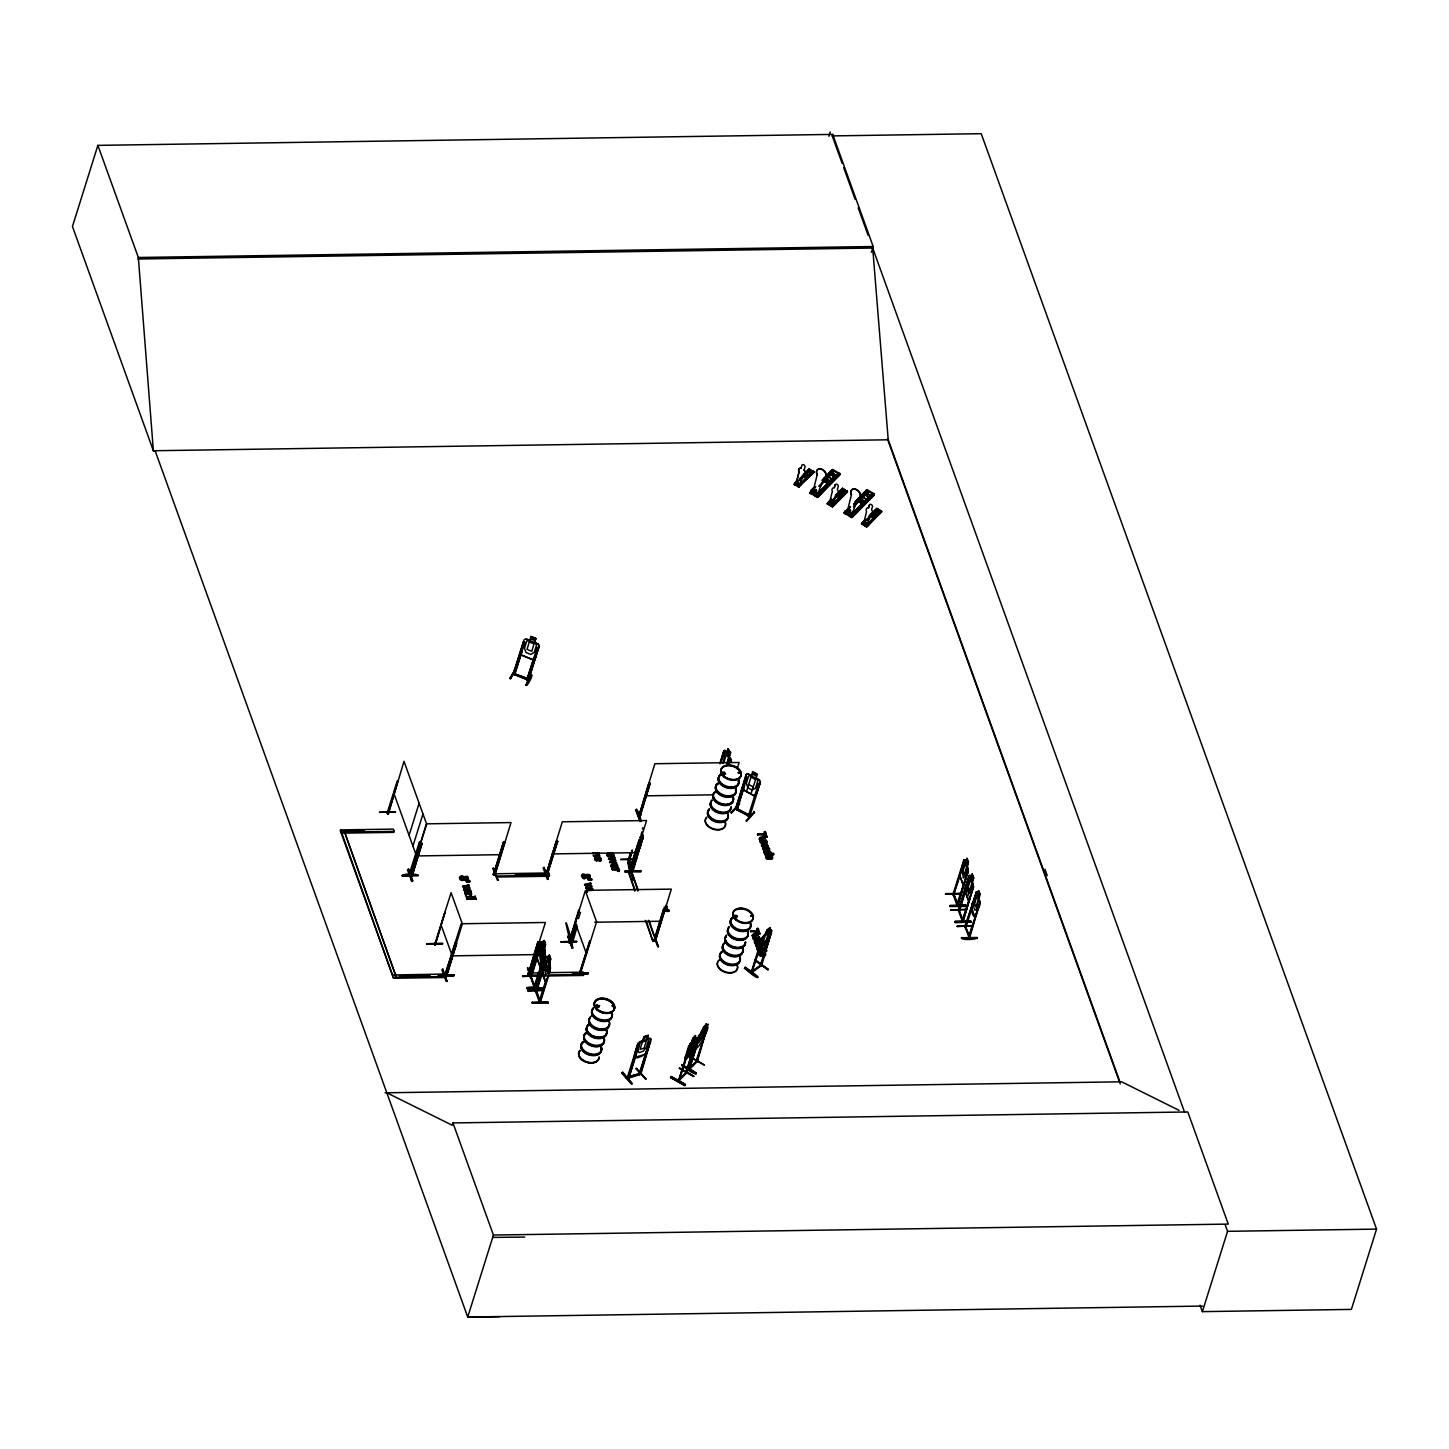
<?xml version="1.0" encoding="UTF-8"?>
<svg xmlns="http://www.w3.org/2000/svg" width="1449" height="1449" viewBox="0 0 1449 1449"><rect width="100%" height="100%" fill="white"/><g stroke="black" fill="none" stroke-linecap="round" stroke-linejoin="round"><path stroke-width="1.5" d="M636.962 847.737L637.488 848.48M798.508 482.698L797.457 483.712M815.389 489.816L816.294 490.505L814.356 491.591L816.584 490.45L815.66 489.653L814.284 491.936M831.563 501.698L830.512 503.201M849.386 511.334L850.382 509.74M768.622 941.289L766.376 945.962L758.696 951.576L758.769 948.262M758.696 951.576L762.21 937.829M679.255 1068.474L693.455 1076.462M690.104 1056.828L704.286 1064.834M544.534 966.066L545.567 974.724L547.269 973.474L549.588 966.103L550.529 958.912L549.37 955.072L550.783 958.912L549.37 962.861L550.529 968.077L539.698 1002.617L540.386 1000.371M539.354 951.558L540.332 960.198L542.017 958.948L544.335 951.576L545.295 944.404M962.263 869.328L963.241 877.985L964.925 876.736L968.457 862.173L967.044 866.122M685.83 1073.618L695.973 1040.509L686.5 1072.821M696.226 1045.454C688.764 1044.294 717.581 1013.557 705.174 1028.12L706.388 1023.845L700.791 1033.318L689.307 1069.67L689.67 1067.352M697.386 1061.248L695.882 1061.737L706.822 1028.862L697.313 1061.447L689.47 1069.507M685.323 1056.882C681.139 1070.394 708.181 1028.482 685.015 1059.78L685.468 1056.973M696.154 1045.254C693.98 1057.172 710.372 1027.685 707.529 1026.526L696.534 1062.135L697.748 1060.07L696.299 1060.668M628.902 1076.806C659.512 1068.076 612.637 1080.719 629.192 1076.897M638.991 1074.27L640.838 1072.622L639.643 1074.615M639.353 1073.093L641.019 1073.093M402.405 876.138C401.047 873.149 418.978 873.566 418.181 875.812L402.424 876.065M402.242 875.576L418.018 875.105L402.17 875.486M527.128 988.87L542.886 988.435C529.465 984.487 514.16 990.228 542.886 988.544L542.886 988.49M532.181 1002.835L548.12 1003.016M532.308 1002.237L548.084 1001.857L548.102 1003.106M532.344 1003.378L532.326 1002.183M547.939 1002.364L532.091 1002.762M955.253 922.452L955.217 921.166L970.993 920.948L971.011 922.18L955.253 922.488L971.029 922.089M625.026 870.976L640.802 870.686L624.881 871.646L640.802 870.686L640.838 871.954L624.881 871.483M814.447 491.772C816.475 489.653 814.121 491.374 816.131 490.74M815.026 490.939L814.465 490.776M815.316 491.265L816.059 489.726L814.954 490.468M816.312 489.871L815.316 490.106M949.729 905.987L965.74 905.1L965.759 906.368L949.801 905.897M949.964 906.549L965.759 906.313M949.946 905.39L965.74 905.1M961.593 937.72L977.387 937.485C978.365 939.586 960.379 940.709 961.575 937.575M977.242 938.101L961.357 938.246M769.799 853.461C767.463 848.389 760.725 855.87 769.727 853.986L768.948 851.36L764.311 851.414A2.137 1.413 17.4 0 0 763.84 852.302C764.891 855.471 765.434 852.012 764.873 854.838L773.585 854.711L773.512 853.262L770.814 853.298L773.585 854.711M797.638 483.35L797.638 483.676M798.2 482.1L797.674 483.024L797.928 482.119M830.331 503.057L831.4 501.789M848.625 511.062L849.368 511.569M864.437 522.872L866.049 522.201L864.926 522.419M864.999 523.143L865.995 522.383M965.179 891.244L968.475 900.282L964.998 891.244L965.704 886.172M965.885 886.172L964.925 891.28M547.197 978.691L545.186 981.335L541.944 972.333L546.11 956.612L547.161 956.412L548.139 959.039L549.207 955.09L543.755 968.548M540.06 966.791L541.89 964.038L540.006 966.791L536.764 957.807L540.93 942.104L541.998 941.904L542.759 944.513M540.242 966.574L537.054 957.771L537.796 952.681M542.161 972.315L549.533 963.458L550.276 968.095M541.998 972.333L542.125 971.228M964.835 881.952L962.969 884.578L959.799 875.54L964.038 860.054M434.736 943.154L435.479 943.679M434.356 944.331L435.171 944.784L444.97 912.2L435.207 944.893L434.591 943.208M569.855 941.669L569.185 941.741M579.582 972.985L589.707 940.799M580.795 972.261L580.234 972.333M438.214 975.068L453.99 974.76L438.214 974.978M453.845 975.376L444.825 975.412L461.18 923.756L545.422 922.488L529.048 974.072C531.928 974.815 525.552 972.188 529.773 972.949M572.446 973.076L588.24 972.75L572.446 972.967M583.639 973.782L588.149 973.674L588.24 972.696M596.807 1005.171L595.937 1006.113L598.292 1005.95M596.1 1005.515L597.405 1005.769M597.169 1006.964L597.26 1005.425M613.126 1005.751L612.728 1006.657M722.562 772.987L724.337 772.335M723.286 773.712L724.5 772.552M738.247 772.915L739.262 772.154L739.28 773.132M739.153 773.349L738.773 772.299L739.425 773.168M738.736 773.005L740.004 773.06M735.694 916.529L736.545 915.659M737.088 916.8L736.382 915.496M750.926 916.239L751.288 915.279M750.727 916.022L751.995 916.022M840.112 495.848L839.152 496.735M871.972 515.337L873.131 516.605M798.979 472.012L796.389 482.716L799.087 471.903A3.731 2.663 44.7 0 1 801.062 468.063L800.953 468.19A3.731 2.663 44.7 0 0 798.979 472.012L799.087 471.903M817.236 474.566L813.179 490.776L817.888 493.493L823.883 478.387A5.597 3.985 44.7 0 0 825.658 472.718A5.597 3.985 44.7 0 0 819.011 468.878A5.597 3.985 44.7 0 0 817.236 474.566L817.055 474.729A5.597 3.985 44.7 0 1 818.848 469.059A5.597 3.985 44.7 0 1 825.477 472.899A5.597 3.985 44.7 0 1 823.702 478.568M833.827 504.85C834.968 501.988 832.179 507.422 829.589 502.06L832.342 491.465A3.731 2.663 44.7 0 1 834.207 487.733L835.222 484.727A1.866 1.322 44.7 0 1 837.087 484.419A1.866 1.322 44.7 0 1 838.247 486.665L837.341 489.545A3.731 2.663 44.7 0 1 836.671 494.127L832.777 504.089M847.411 510.899L851.451 494.689A5.597 3.985 44.7 0 1 853.244 489.001A5.597 3.985 44.7 0 1 859.873 492.841A5.597 3.985 44.7 0 1 858.098 498.528L852.103 513.616L847.574 510.718M863.876 522.401L866.574 511.588A3.731 2.663 44.7 0 1 868.549 507.748L869.454 504.85A1.866 1.322 44.7 0 1 871.32 504.542A1.866 1.322 44.7 0 1 872.461 506.788L871.555 509.668A3.731 2.663 44.7 0 1 870.994 514.141L867.009 524.212M463.807 877.931L461.851 878.982L460.728 877.08L463.897 877.406L461.905 879.778L459.587 877.496M459.369 877.768L466.904 876.247A2.554 1.684 17.4 0 1 468.009 877.062C471.215 884.47 453.827 876.446 463.698 878.058M581.339 875.939L582.733 874.779L588.656 875.105A2.554 1.684 17.4 0 1 589.743 875.921C591.808 880.34 583.657 878.728 589.109 876.247C582.607 874.761 592.315 880.847 589.96 875.25A2.554 1.684 17.4 0 0 588.855 874.435L586.537 874.381L585.74 875.739M594.488 858.623C601.752 849.893 604.324 868.965 596.173 857.591A1.847 1.214 17.4 0 0 595.666 858.279L597.079 860.489L594.706 858.406M597.06 860.452L595.122 860.471L594.814 857.554M610.953 865.651L614.919 864.383M755.382 944.639C756.052 942.212 762.21 942.991 761.196 945.527M387.209 812.835L387.698 814.139L397.877 780.83L388.241 814.121L403.981 761.323L426.459 823.575L410.628 875.413M388.604 812.961L387.517 811.712L388.314 814.084M419.395 842.05L420.337 843.101L419.395 842.05L409.216 874.29L410.792 874.037L410.212 872.859M534.409 985.755L535.098 988.055L544.661 954.782L533.92 987.041M536.782 990.899C533.286 991.913 537.144 988.272 536.782 990.808M539.897 1001.205L539.589 1000.154L540.622 1001.277M963.15 919.246L963.603 920.477L962.136 920.55L972.786 888.382L963.168 921.673L958.604 908.885L959.763 910.099M963.313 919.445L962.933 920.387M752.375 970.395C752.683 969.942 752.629 972.877 751.451 971.102M761.613 965.614L771.103 933.102L760.037 965.94L761.594 965.451M632.742 870.161C631.474 868.186 633.811 872.334 632.217 869.328C626.638 849.766 629.554 863.622 629.011 860.018M632.978 871.284L642.613 838.156M957.228 905.716L953.025 894.323L963.839 859.873L964.889 859.674L965.849 862.553L967.081 858.333L968.457 862.173M954.583 894.287L954.13 893.055M958.043 903.633L957.898 905.86L967.534 872.57L956.775 904.701L958.26 904.538M957.137 903.741L957.463 904.683M969.526 937.883L964.78 926.454M969.49 938.01L965.07 925.331L966.157 926.581M969.254 936.942L969.544 938.119L979.18 904.828L968.439 937.086C971.283 937.177 968.82 933.899 968.838 938.064M871.356 252.343L873.167 246.529L832.704 134.395L97.88 145.371L72.45 226.497L153.431 450.911L155.17 450.893L467.737 1317.032L499.76 1316.706M155.115 450.73L153.377 450.748L138.343 257.487L97.88 145.371M446.998 974.923L445.622 973.764L446.238 977.477L393.585 978.274L340.406 830.893L340.714 829.897L393.367 829.1L394.182 831.382L393.874 832.378L341.221 833.157L341.547 832.161L394.182 831.382M379.765 812.291L395.179 812.001M387.571 811.675L387.137 813.088L397.316 780.848M409.053 835.367L419.123 803.253M412.911 846.071L422.981 813.958M408.564 869.165L407.477 869.835L411.788 881.517L408.473 869.183L412.838 880.829M410.465 873.113L409.777 875.341L419.793 843.101M412.603 874.997L412.186 874.145L412.059 875.957L422.094 843.3L420.663 843.336L410.592 875.866L412.711 874.653L410.973 874.29M422.094 843.3L412.168 875.83M392.77 975.992L393.077 974.996L446.183 974.018M393.585 978.274L340.714 829.897M510.501 678.82L516.061 668.351L509.65 678.476L510.628 678.132M514.667 674.836L513.2 674.256L523.487 641.708M539.173 645.874L528.541 680.432L513.236 674.165L524.158 639.679L526.204 638.937L537.833 643.972L539.3 646L528.161 680.396L526.82 679.726L533.866 658.027M515.79 668.804L510.446 678.621M514.413 674.763L524.882 642.269M522.201 650.836L514.83 674.383M534.735 642.414L535.967 638.466L530.895 636.401L529.736 640.657L526.784 640.929L524.466 648.301L526.023 652.503L530.751 654.441L534.264 652.322L536.583 644.95L534.464 642.595L535.768 638.538M434.591 944.911L451.092 892.675L462.322 923.81L446.6 975.358M526.983 679.78L537.235 647.323M464.006 876.899C460.329 872.95 457.178 880.213 462.213 880.539C463.734 878.366 469.059 881.173 467.792 877.732A2.554 1.684 17.4 0 0 466.687 876.917L463.825 877.569M462.811 885.991L468.081 888.418L462.593 886.661L468.643 884.705L468.715 886.19L465.69 886.788M525.951 685.16C532.091 669.275 535.17 673.694 526.82 685.504L526.259 684.598M464.169 887.078L468.933 885.52M468.299 887.766L463.879 888.962L463.934 890.356L470.599 891.425L470.527 889.976L465.201 889.94L470.599 891.425M466.216 881.445L469.603 880.539C469.947 884.035 462.811 880.992 469.603 880.539M466.415 882.006L466.433 880.775M463.934 890.356L463.879 888.962M465.527 894.794L466.415 894.124L465.817 895.573L464.821 893.29A2.01 1.322 17.4 0 1 465.002 892.294L465.238 892.113A2.264 1.503 17.4 0 1 466.288 891.86C471.468 897.022 473.207 893.037 466.506 891.189A2.264 1.503 17.4 0 0 465.455 891.443L465.22 891.624A2.01 1.322 17.4 0 0 465.02 892.62L466.415 894.124M468.715 886.19L468.643 884.705M442.959 969.091L441.891 969.779L446.201 981.444L447.288 980.756M466.216 896.677L475.417 896.659M467.284 894.105L465.926 892.892L469.023 894.069L466.415 892.059L466.542 893.544L469.023 894.069M466.487 897.456L466.415 896.007M464.368 886.408C469.983 886.1 471.74 889.614 465.201 889.94M469.639 888.744L469.621 887.44M466.904 898.615L475.833 897.819L475.906 899.268L466.904 898.615L475.906 899.268M467.194 899.394L467.121 897.945M470.092 895.5C473.044 895.844 471.124 891.026 469.874 891.515M444.988 975.793L455.457 942.81L444.988 975.793L453.917 975.666L444.825 975.521M446.129 974.978L455.656 943.335M446.582 975.757L445.06 975.847L446.455 975.883L456.489 943.245L455.077 943.263L456.634 943.643L446.727 975.811L445.115 975.268L446.419 975.358M475.145 895.88L475.218 897.329M453.99 974.706L453.899 975.702M498.094 880.159L493.131 867.897L497.405 880.123M493.384 874.635L503.473 842.104L504.904 842.086L494.87 874.725L493.384 874.635L493.602 873.059L495.359 873.023M503.473 842.104L493.602 874.743L493.819 873.53M494.997 872.914L495.015 874.707L511.008 822.561L426.785 823.829L410.393 875.087M496.029 873.765L496.518 877.025L549.171 876.247L549.479 875.25L548.664 872.968L496.029 873.765L496.518 877.025M452.957 1122.939L493.421 1235.055L1228.263 1224.097L1187.8 1111.963L452.957 1122.939L452.233 1125.275L386.811 1092.781M543.918 867.806L548.175 879.308M546.001 873.439L546.671 872.189M546.309 873.838L556.217 841.308L557.648 841.289L547.613 873.928M546.508 873.964L548.265 872.642L546.527 872.262M547.396 873.349L557.648 841.289M548.664 872.968L549.171 876.247M538.485 975.557L522.727 975.883M545.204 953.496L534.427 987.964L527.527 967.823L534.681 986.678M528.016 972.985L528.161 974.67L537.869 942.031L539.3 942.013L529.356 974.579M537.869 942.031L528.142 974.616M531.276 977.459L530.099 976.662L531.33 975.485M530.388 977.477L540.821 944.404L530.533 977.568M543.701 990.084L527.943 990.391M544.172 940.564C547.432 952.699 543.701 932.015 542.759 944.766L541.654 944.168L531.185 977.459M545.548 944.386L544.136 948.352L545.023 953.496M545.367 961.067L535.876 992.239L536.13 991.044M535.876 992.239L545.494 958.948M536.42 992.221L542.415 972.84M545.983 980.031L539.119 1001.44L540.622 1001.44M550.276 970.359L549.334 969.327L550.276 970.359L540.242 1002.599L539.807 1001.205M561.18 941.723L576.956 941.452L561.143 941.741M597.731 855.616L598.528 855.218A1.902 1.25 17.4 0 0 598.057 854.167L592.822 852.972M593.583 855.055C592.17 856.83 596.843 855.109 598.763 854.349A1.902 1.25 17.4 0 0 598.274 853.497L597.296 853.57M568.877 935.728L567.791 936.398L572.101 948.081C557.177 892.819 574.492 944.639 572.192 947.99M584.762 884.18L590.033 886.607L584.545 884.832L590.594 882.894C592.08 887.15 579.509 884.633 590.884 883.709M569.366 942.901L579.22 910.189L569.33 942.375M592.569 889.614L587.153 888.128L592.496 888.165L592.569 889.614L585.885 888.527L585.831 887.132L590.25 885.937M588.167 879.615L591.554 878.728C591.917 882.206 584.762 879.181 591.554 878.728M568.823 942.901L578.658 910.207M585.885 888.527L585.831 887.132M588.366 880.177L588.385 878.945M569.149 942.303L585.324 890.682L596.571 921.799L580.415 973.511M597.712 856.431L599.632 855.562L598.401 852.881L599.542 855.363L593.855 855.834M577.227 926.382L572.645 942.393L573.007 941.216L570.96 942.484L576.448 924.335M571.25 942.484L576.593 924.752M578.531 918.557L580.488 912.363M598.183 853.552L599.089 852.881L592.623 853.642M598.039 858.007C603.708 860.108 595.919 860.941 598.998 857.446C604.45 859.148 596.988 863.568 597.441 857.355M572.916 941.56L572.5 940.709L570.815 941.941M590.667 884.379L590.594 882.894M598.926 860.452L598.256 857.337M587.153 888.128C593.692 887.784 591.935 884.288 586.338 884.596M591.59 886.933L591.572 885.611M591.645 890.411L593.311 890.302M828.846 136.278L830.205 131.968M842.159 163.411L832.233 135.898L832.704 134.395M608.725 858.406L613.996 860.851L608.508 859.076L614.539 857.12C616.024 861.376 603.472 858.877 614.847 857.935M614.285 863.477L609.576 862.046L614.213 860.181M493.421 1235.055L467.737 1317.032L1202.579 1306.074M609.83 862.771L609.794 861.376M611.116 862.372L615.771 860.489L610.283 858.822M614.63 858.605L614.539 857.12M612.402 869.871L612.329 868.422L612.402 869.871L619.447 870.777A2.173 1.431 17.4 0 0 619.194 870.161L617.727 869.78L618.596 868.331L612.184 868.205L611.17 865.451M579.654 973.402L589.906 941.325M613.706 865.053L612.637 864.636A1.847 1.214 17.4 0 0 612.13 865.307L613.344 868.186L611.913 865.977A1.847 1.214 17.4 0 1 612.438 865.307C615.445 864.854 615.39 871.465 613.905 864.383M579.854 973.511L590.25 940.799M612.601 861.956L615.553 861.159L615.535 859.855M580.524 973.384L580.741 971.808M614.503 865.035C618.687 862.608 615.716 871.157 614.503 865.035L616.549 867.208M616.242 863.061L611.315 861.702M616.513 863.839L616.441 862.39M582.733 973.167L583.041 972.152L547.939 972.677M583.041 972.152L583.549 975.431L530.895 976.228L534.264 985.954M616.839 869.798L618.125 871.465M620.752 859.203L636.582 858.985M636.582 809.085C644.153 836.979 640.367 808.633 635.586 809.756M618.596 868.331L618.669 869.78M639.045 815.841L648.79 783.257L650.203 783.221L640.168 815.878C642.958 813.867 636.22 814.61 640.675 814.175M639.136 814.664L638.9 815.878L654.894 763.732L739.135 762.482L737.106 768.912M650.203 783.221L640.15 815.823M628.123 860.018L630.261 853.479M629.228 860.905L631.981 850.255M628.667 861.068L629.21 858.623L628.54 861.014M629.228 861.068L632.543 850.237M515.446 874.471L546.164 874.001L562.339 821.8L646.562 820.532L630.387 872.642C620.19 835.439 643.211 910.497 628.757 865.886M630.695 872.57L628.794 872.207L639.027 840.076L640.603 840.456L639.027 840.076M642.432 829.1L642.849 827.777M639.172 840.492L628.957 872.606L630.876 871.447M640.096 839.949L641.509 832.94M630.206 872.117L630.913 870.994M630.424 872.696L642.324 834.932L642.034 831.708M638.701 848.86L632.162 871.211M634.916 851.595C637.705 865.162 642.106 831.817 641.273 842.123M632.38 871.338L643.175 836.852M643.247 836.924C643.465 828.774 641.599 849.023 638.212 850.146M658.407 946.722L654.097 935.04M799.341 487.353L799.504 485.433L798.779 486.339L794.813 484.038L796.316 481.177L794.36 484.111L795.465 485.18M794.813 484.038L794.795 482.716M796.316 481.177L795.881 482.571L800.591 485.288L801.025 483.894L800.301 484.799L796.334 482.517M649.496 921.383L655.962 941.162L652.901 941.216L646.435 921.437M800.953 468.19L801.967 465.165A1.866 1.322 44.7 0 1 803.833 464.857A1.866 1.322 44.7 0 1 804.992 467.103L804.086 470.001A3.731 2.663 44.7 0 1 803.416 474.584L799.522 484.527M796.95 482.3L796.081 484.781L797.656 485.469L798.381 483.133C794.668 480.996 800.754 484.147 797.656 485.469M655.673 939.586C649.768 940.89 658.987 941.506 654.133 940.093M653.698 941.198L663.787 908.668L665.2 908.65L655.165 941.289M654.079 941.307L663.787 908.668M653.861 940.727L655.292 941.162L671.322 889.125L587.189 890.302M665.363 910.751L668.75 909.863C669.094 913.341 661.939 910.316 668.75 909.863M665.562 911.312L665.562 910.081M814.012 471.722L808.85 469.114L813.36 471.722M622.78 1072.224L621.838 1073.129L632.072 1083.725L622.708 1072.26M719.736 763.695L723.884 750.673L725.152 750.437L726.927 753.208M720.244 763.605L723.957 750.836M721.113 762.572L723.594 752.9M723.884 750.673C727.307 747.72 732.705 768.024 731.093 759.059L729.191 756.722L730.676 752.719L728.123 749.006L726.891 752.955M724.047 761.939L726.347 754.567L728.738 758.026M728.123 749.006L726.764 753.245L725.08 752.701L722.96 763.424M816.167 491.881L819.138 493.602L820.225 492.262L816.874 495.902L810.915 492.461L813.197 490.16L813.179 488.186L810.897 490.487L810.643 493.384L813.632 490.36M646.852 1039.404L648.627 1040.02L646.308 1047.392L643.139 1051.268L639.063 1052.59L637.868 1050.145L640.186 1042.773L642.776 1040.744L637.868 1043.461C634.861 1053.622 629.609 1063.222 645.167 1054.311L647.739 1049.945M639.86 1041.577L637.977 1043.588L627.182 1078.02M810.915 492.461L810.897 490.487M627.815 1078.454L637.705 1046.323L638.9 1045.943L637.705 1046.323M628.649 1077.639L628.631 1076.444L629.228 1077.187M727.344 762.174L729.137 756.577L731.274 761.83M813.179 488.186L812.527 490.269L818.051 493.312M638.9 1045.943L628.794 1078.219L638.574 1045.562M727 763.551L730.55 752.719L727.959 749.042M814.121 489.853C810.118 493.493 816.964 497.442 816.276 491.102L813.921 490.052L816.276 491.102M728.865 763.569L730.006 759.874L729.155 756.704M642.776 1040.78L643.917 1036.705L648.283 1035.274L646.96 1039.531L648.373 1035.401M642.885 1040.853L644.117 1036.904L648.192 1035.582M635.876 1068.565L646.127 1079.161L636.618 1068.311M822.398 479.981L829.317 484.473L822.398 479.981L832.777 469.512L839.822 473.588L838.337 473.189L815.298 496.119L816.675 496.916L839.822 473.588M817.942 494.544L817.653 497.442L840.13 474.765L838.337 473.461M824.68 477.681L831.599 482.173L824.68 477.681L831.961 470.092L839.714 474.258M819.573 494.344L820.225 492.262M639.118 1074.234L649.188 1042.103L650.384 1041.722L640.802 1074.162M639.317 1074.651L649.514 1042.483L650.728 1042.085M647.612 1049.964L650.963 1039.223L640.458 1073.8M640.838 1072.622L640.567 1074.307L627.634 1078.454M832.777 469.512L822.181 480.507M831.509 501.191L828.103 504.397L829.571 500.738L829.589 502.06M739.316 804.159L730.767 812.581L731.691 812.309M829.136 502.133L829.571 500.738M834.316 487.625L835.222 484.727M829.335 504.324L830.078 501.988L831.635 502.676L830.205 501.861L829.462 504.198L830.766 505.158L831.635 502.676M746.416 774.49L735.549 809.103L746.181 774.436L748.137 773.838L751.433 775.505M737.414 808.162C732.687 806.785 740.077 807.763 735.947 808.669L737.197 809.411L747.104 777.207L745.547 776.809L746.833 777.515M736.925 809.719L743.754 787.912M731.564 813.016L739.533 803.688M746.507 791.625L752.665 771.556L757.392 774.11L750.926 794.016M847.267 491.446L842.648 488.277L836.743 495.087M745.927 820.858L753.897 812.183M758.588 783.492L759.874 784.199L758.588 783.492L748.318 816.077C746.905 813.632 751.759 814.266 749.966 816.403L735.331 808.904L749.694 816.693L760.453 782.025L756.885 792.621M749.079 814.465L748.354 814.99C718.396 798.236 755.998 819.12 749.079 814.465L748.372 815.533M749.477 816.62L749.713 815.407M847.937 508.617L844.477 512.692L846.234 514.304L844.749 513.507L847.665 510.41M753.933 811.567L754.531 812.635M671.249 1076.444L670.579 1077.585M850.491 511.225C848.969 521.278 844.894 506.299 850.291 511.425M693.781 1076.19L679.4 1067.985L693.799 1076.227M858.913 497.804L865.814 502.296L858.913 497.804L856.631 500.104L863.55 504.596L856.504 500.521M682.081 1064.816C691.952 1075.719 708.289 1078.255 682.062 1064.834L696.226 1072.93M685.377 1057.082L688.547 1046.377L691.843 1042.338L692.894 1038.263L678.386 1081.28L689.923 1044.005M679.617 1079.433L678.204 1079.722L679.327 1080.501L689.253 1048.315L688.04 1048.786L689.253 1048.315M757.501 834.425C762.989 833.175 764.764 835.113 765.307 831.563L766.901 837.196L765.38 834.461L757.501 834.425L765.163 835.131M757.809 835.24L757.718 833.755M854.91 502.151L867.009 489.635L874.055 493.711L851.36 516.967L849.603 516.261M689.996 1057.027L704.178 1065.069M693.129 1048.732L696.534 1038.064L685.594 1073.763L686.898 1071.807L679.545 1079.505M761.576 840.003L766.521 840.71L760.055 841.489L760.671 840.022L759.095 839.297L760.109 837.268L765.217 837.087L765.289 838.536L760.109 839.225A1.956 1.286 17.4 0 0 760.616 840.094C760.888 840.329 759.511 835.33 765.489 837.866M697.114 1060.849L688.673 1069.253L690.376 1067.877M760.055 841.489L759.982 840.04M689.416 1068.438L699.613 1036.397L689.38 1068.565L696.697 1061.284L689.887 1067.587M763.587 843.427L760.598 842.974L760.49 841.416L764.166 842.974L766.738 841.344L766.883 842.974L764.945 844.115L768.024 846.107L764.366 844.55L761.757 846.198L761.631 844.568L763.587 843.427L760.49 841.416M684.816 1085.555L670.615 1077.513L684.779 1085.627L685.431 1084.486L671.177 1076.571L685.413 1084.504M766.901 837.196L765.307 831.563M866.321 519.267L861.738 523.94L863.803 520.861L863.803 522.183C865.995 526.53 869.418 522.075 868.06 524.973L863.369 522.256L863.803 520.861M705.609 1025.186L703.598 1028.174M761.757 846.198L761.631 844.568M706.388 1023.845L703.634 1035.329L698.816 1042.465L698.472 1040.69M765.289 838.536L765.217 837.087M868.549 507.748L869.454 504.85M760.272 842.086L764.166 842.974M765.905 837.214L765.38 834.461M696.516 1060.994L697.114 1059.708M764.366 844.55L768.024 846.107M764.945 844.115L767.101 842.304M766.249 839.931L766.322 841.38M865.868 522.817L864.999 525.281L863.568 524.466L864.437 521.984L865.868 522.817L864.292 522.111M763.659 850.4C759.493 836.399 778.837 856.268 764.112 846.814A1.847 1.214 17.4 0 0 763.605 847.484C767.517 852.809 759.095 848.19 764.239 846.488C772.281 844.839 766.938 856.196 765.38 846.56M766.883 842.974L766.738 841.344M765.978 847.23C769.274 845.745 769.274 851.994 765.978 847.23L766.865 849.675M767.698 845.22L765.144 843.445M766.123 854.041L769.727 853.986M869.219 516.387L876.88 508.418L881.572 511.135L866.737 527.038L881.499 511.569M750.473 931.236L758.044 930.457L750.473 931.236L758.117 931.942L759.856 934.007L757.284 928.392L757.827 931.127M750.763 932.051L750.673 930.566M754.531 936.815L759.493 937.521L753.009 938.282L753.643 936.833L751.977 935.819L753.317 934.659L758.461 934.677L753.063 936.018A1.956 1.286 17.4 0 0 753.571 936.905C756.07 938.445 751.053 933.935 754.893 934.714M753.009 938.282L752.955 936.833M756.541 940.22L753.552 939.785L753.444 938.227L757.121 939.785L759.711 938.155L759.837 939.767L757.899 940.926L760.979 942.919L757.32 941.361L754.73 943.009L754.585 941.379L756.541 940.22L753.444 938.227M745.094 967.28C753.245 978.799 769.274 982.893 745.076 967.298L757.773 977.006M759.856 934.007L758.28 928.374M754.73 943.009L754.585 941.379M758.117 931.942L750.98 931.381M753.643 936.833C748.68 934.025 758.968 931.671 758.244 935.329M758.878 934.025L758.334 931.272M753.226 938.898L757.121 939.785M757.32 941.361L761.196 942.248L757.899 940.926M759.204 936.742L759.276 938.191M759.729 947.048L756.613 947.193L755.599 944.44M759.837 939.767L759.711 938.155M759.856 947.248L758.334 943.371L757.066 943.625A1.847 1.214 17.4 0 0 756.559 944.295L757.972 946.523L756.831 946.523M758.696 950.562L757.012 948.443A2.137 1.413 17.4 0 1 757.483 947.555L757.954 946.469M759.819 946.487L759.149 943.353L761.359 944.639M757.827 951.649L757.773 950.2L757.827 951.649L766.756 950.834L763.569 950.779A3.025 1.992 17.4 0 0 763.369 949.24A2.608 1.721 17.4 0 0 762.21 948.262M760.399 964.78L762.011 964.346L751.216 972.297L762.083 937.72L771.339 930.041L768.966 931.888L770.053 931.906L767.735 939.296L765.108 943.643L762.047 945.871L761.395 943.915M762.192 939.532L751.56 972.696L763.714 936.525L767.137 930.167L770.216 927.632L766.938 930.023L760.816 949.819M752.592 970.395L751.741 972.641L761.504 965.595M763.877 947.592L770.216 927.632M760.58 966.193L771.955 930.693L771.212 929.95M755.454 960.27L768.079 969.218M961.104 893.399L945.672 893.616M963.784 862.191L953.351 895.247M953.478 895.337L964.563 861.956L965.668 862.553L966.9 858.333M950.689 910.171L966.664 909.193M967.932 871.266L957.209 905.806L968.113 871.266M954.148 895.247L953.496 893.019L957.843 905.734L958.35 904.574M965.94 886.281L969.236 875.757M958.64 911.24L968.964 878.003M958.677 909.084L959.329 911.294L968.421 878.022M965.994 889.777L959.329 911.149M965.958 894.069L972.315 874.037L971.084 878.257M973.112 925.639L957.318 925.875M967.298 897.637L973.583 877.877L972.152 874.308M972.152 874.037L973.764 877.877L972.424 881.825L973.529 887.042L962.607 921.691L972.786 888.382M962.498 919.227L962.064 920.64L963.531 920.35M964.817 926.581L976.535 891.95L977.495 894.812L976.209 894.214L973.601 906.676L974.887 910.244L976.572 908.994L980.104 894.431L978.546 890.61L977.314 894.812L978.727 890.863M975.431 894.45L965.125 927.595M965.867 927.722L973.13 904.067M968.946 938.01L979.741 903.542L978.872 898.38M976.445 914.065C971.482 922.252 982.205 904.013 979.759 900.861M832.233 135.898L981.227 133.688L1376.55 1229.114L1351.392 1309.407L1202.398 1311.635L1227.557 1231.324L1225.256 1224.948M493.91 872.986L495.504 873.421M606.95 854.602L607.765 853.696M758.606 953.641C777.352 952.899 748.825 956.575 763.895 952.935A2.644 1.739 17.4 0 1 765.09 953.967L765.416 954.855A2.626 1.721 17.4 0 1 764.981 955.923L760.091 955.996A2.626 1.721 17.4 0 1 758.914 954.963L759.638 952.065L764.112 952.265M702.149 1041.903L704.214 1037.122M586.591 876.953C582.715 883.636 578.604 870.197 585.957 875.069M685.178 1085.12L670.941 1077.15L685.232 1085.156M696.027 1073.492L681.791 1065.522L696.063 1073.528M768.477 941.198L766.376 945.962L758.552 951.468M426.767 944.187L442.543 943.915M560.998 942.176L576.648 941.741M679.545 1079.378L678.911 1080.03M686.391 1073.039L678.621 1081.135M689.108 1067.931L690.068 1068.855M688.818 1069.145L699.396 1034.749M815.244 491.845L814.592 491.881M744.333 968.33L757.266 977.441M520.771 650.384L521.097 654.948L533.015 659.838L535.985 656.614M521.097 654.948L533.069 659.73L535.876 656.415M513.471 672.988L515.174 673.622L513.978 672.662M535.913 638.574L530.841 636.509M537.959 643.881L534.518 642.487M539.3 646L538.014 643.773M538.63 647.902L537.036 647.667M526.132 685.105L531.457 675.234M634.807 1057.516L645.095 1054.22L647.504 1049.855M679.255 1080.592L678.331 1079.74M638.049 849.929L639.697 847.393M963.132 884.578L964.799 881.807M545.313 981.1L546.979 978.546M542.777 967.207L542.234 972.279L545.313 981.317L547.161 978.546M636.238 855.127L638.121 852.736M968.294 900.282L970.16 897.511M722 772.607L722.87 772.063L723.051 773.657M724.373 773.639L722.834 772.571M738.247 772.607L739.57 772.734M597.749 1006.457L597.531 1005.352M597.767 1006.747L598.509 1006.53M613.362 1006.331L611.732 1005.751M736.056 916.945L736.635 915.84M751.886 916.293L750.836 915.75M621.856 1073.093L631.347 1083.943M837.866 495.033L837.975 496.301M839.877 496.464L839.768 495.196L837.993 495.123M872.099 515.156L873.729 516.605M762.12 937.847L763.714 935.619M445.513 974.145L446.582 974.072M548.066 872.678L546.508 872.678M640.458 815.751L638.556 815.37L639.226 814.139M640.259 815.787L638.864 815.787M570.743 942.031L572.446 942.448M629.21 871.773L630.75 871.012M630.496 872.624L629.12 872.606M620.589 859.674L636.365 859.438M945.509 894.087L961.303 893.852M957.173 926.328L972.913 926.092M522.546 976.354L538.322 976.046M527.581 990.41L543.538 990.573M950.689 909.954L966.447 909.646M752.955 970.848L752.103 971.464M408.256 869.726L412.621 881.336M442.833 969.146L447.071 981.426M543.991 867.19L548.338 878.818M547.36 879.471L543.14 867.734M635.604 809.737L640.784 821.42M567.791 936.38L572.971 948.063M849.748 511.406L849.965 509.903M757.121 792.639L754.186 795.791L743.083 789.759L742.939 784.941M751.47 775.813L748.698 775.849L746.38 783.221L747.756 787.658L752.158 790.067L755.509 788.184L757.827 780.812L756.161 778.059M754.186 795.791L743.174 789.669M739.57 803.706L731.51 812.798M748.101 815.823L749.713 816.185M746.724 821.221L754.494 812.545M586.392 877.442L583.367 877.786L581.556 875.667M692.894 1038.263L695.556 1035.474L694.343 1039.748L696.19 1037.81M704.015 1026.852L706.551 1023.936M693.165 1038.498L695.574 1035.8L692.785 1046.957L687.985 1054.111L687.641 1052.336M692.749 1039.802L694.361 1038.136M689.923 1044.095L696.571 1038.299M700.918 1032.557L703.725 1026.616M699.613 1036.397L698.871 1037.158L700.102 1036.669M707.311 1029.152L706.098 1029.641M696.48 1040.78L695.248 1041.27M677.969 1080.918L686.12 1072.495M804.086 470.001L804.195 469.874A3.731 2.663 44.7 0 1 803.525 474.457M794.595 484.654L809.393 468.733M800.246 478.206L809.864 469.73L800.808 478.75M800.482 478.568L809.303 469.186M801.152 478.731L810.226 469.53L799.993 480.651L810.19 469.675M798.145 486.484L813.106 471.179M797.693 486.429L812.744 471.378M813.378 471.704L798.145 486.303M814.211 472.229L798.616 486.973L814.103 471.45M815.515 486.701L810.226 492.877M815.678 486.846L809.52 492.751L816.584 496.808L839.007 474.131M810.082 492.787L814.718 488.059M825.405 478.206L833.066 470.726M811.82 494.109L810.897 493.548L813.885 490.523M825.858 478.442L831.835 472.392M810.915 493.602L814.048 490.65M818.939 486.031L833.954 470.925M819.301 486.556L832.94 473.026M814.664 491.7L814.193 491.32M836.145 474.855L815.244 496.065L836.308 474.982M816.33 496.645L838.754 473.968M839.714 473.968L817.508 497.369M831.635 499.253L827.144 503.781L832.559 506.915L847.538 491.791L842.557 488.567L839.116 491.7M831.744 499.344L827.162 503.817L830.603 500.847M835.077 496.119L842.648 488.277M836.58 494.797L842.104 488.675M827.85 504.216L830.875 501.191M828.067 504.343L831.146 501.372M834.153 498.347L843.481 489.273M834.407 498.293L843.481 489.092L828.719 504.741L843.735 489.635M831.635 506.389L846.361 490.74L831.038 506.045M831.346 505.991L846.361 490.921L830.947 505.991L832.306 506.57L847.23 491.41M847.357 490.994L832.306 506.371L832.758 504.995L832.034 505.9L828.067 503.6L828.049 502.278M832.505 506.896L847.466 491.791M851.451 494.689L851.288 494.852A5.597 3.985 44.7 0 1 853.063 489.182A5.597 3.985 44.7 0 1 859.71 493.022A5.597 3.985 44.7 0 1 857.935 498.691M849.893 506.969L843.753 512.874L851.921 517.565L874.345 494.888L866.339 490.342M860.235 496.319L867.009 489.635M850.436 506.679L844.676 513.435M844.441 513L850.436 506.951M854.91 502.423L866.737 490.251M853.66 504.379L866.882 490.052M853.787 504.451L867.299 490.849M868.241 490.849L854.113 504.65L868.549 491.628M845.818 513.507L848.806 510.483M854.783 504.723L867.643 491.12M853.533 506.679L866.991 493.077M848.897 511.316L848.643 511.207M853.66 506.752L867.172 493.149M849.458 516.188L870.541 495.105M872.57 493.312L850.002 516.17L851.505 516.768L852.175 514.685L851.088 516.043L845.147 512.602L845.129 510.609M850.128 516.261L871.066 495.105M850.364 516.695L871.302 495.54M850.509 516.768L872.986 494.109M852.338 515.464L874.055 493.711M865.959 519.466L861.376 523.94L866.538 526.512L866.973 525.118L866.267 526.023L862.3 523.723L862.282 522.401M868.857 516.387L876.88 508.418M865.071 521.314L862.028 524.339L877.043 509.233M868.06 518.289L877.949 509.758M868.368 518.488L877.696 509.215M865.524 522.057L865.325 522.636M868.73 518.47L877.696 509.396L876.79 508.871M867.39 520.282L874.997 512.765M865.27 526.168L878.728 512.566M876.79 508.69L881.499 511.406L880.575 510.863L865.814 526.512L881.771 511.914M865.778 526.458L879.235 512.855M881.572 511.135L866.176 526.693L865.18 526.114M848.444 511.08L848.444 511.624M387.589 811.911L388.241 813.976M531.566 976.372L531.077 975.231L544.371 975.014M535.025 987.928L534.717 987.023M540.242 1002.364L536.474 989.993M539.589 1000.299L536.13 991.406M958.314 910.262L962.498 921.528M963.168 921.528L962.734 920.495M953.533 893.145L954.148 895.482M968.928 935.782L969.182 936.724M594.851 857.88C596.318 855.707 603.219 858.677 599.143 859.782M638.321 843.553L640.005 842.322M724.156 773.422L723.286 772.462M595.557 1005.479L597.35 1005.208M736.382 916.456L735.078 915.605M736.69 917.217L736.653 915.569L734.444 915.279M636.636 848.752L638.357 847.502M767.336 930.33L769.31 928.9L766.938 931.653M763.732 935.71L765.905 934.116M765.344 935.329L768.405 933.102M763.043 942.719L766.104 940.492M771.556 933.41L770.198 933.754M752.484 970.739L760.743 965.432M752.266 971.464L751.107 972.37M760.109 965.704L761.866 964.364M767.825 969.87L755.164 960.035L768.387 969.472M804.811 475.344L804.72 476.757M873.91 516.732C875.142 514.377 869.998 514.848 873.928 515.554M763.949 843.644L766.539 842.014M761.975 845.528L764.565 843.879M756.921 940.455L759.493 938.825M754.929 942.339L757.537 940.691M631.927 1083.707L622.545 1072.749L632.072 1083.725M588.095 890.411L589.942 890.483M696.752 1060.994L697.621 1060.107M758.117 940.256L760.055 939.097M761.413 845.238L763.369 844.097M754.368 942.049L756.342 940.89M958.296 910.008L969.037 875.576L970.106 875.377L970.902 878.003M761.413 963.947L760.707 966.266M664.276 906.947C665.544 908.088 668.206 911.602 667.138 906.386A2.554 1.684 17.4 0 0 666.051 905.571L665.616 905.408M616.658 868.096C622.11 863.133 606.37 861.702 612.184 868.205M850.617 510.809L849.349 510.41M848.806 511.425L849.838 511.551L848.879 511.624M435.098 944.839L435.243 943.082M598.002 1007.019L595.919 1006.675M806.513 476.83L805.046 476.703M839.75 496.373L838.826 496.699M651.072 1039.35L650.021 1038.263L647.142 1039.35M639.878 1041.686L650.112 1038.39M627.308 1078.074L640.096 1073.763M746.181 774.436L748.209 773.748M609.576 862.046L613.996 860.851M585.631 887.802L590.033 886.607M465.419 889.288L469.856 888.074M587.37 887.458L591.808 886.263M755.056 960.542L767.952 969.707M528.903 679.255L515.065 673.966L529.084 678.911L527.182 678.549M798.616 486.973L793.907 484.274M873.928 494.109L851.36 516.967M874.308 494.906L851.867 517.565M862.282 524.447L861.829 523.813M462.593 886.661L468.425 885.375M608.508 859.076L614.34 857.79M584.545 884.832L590.377 883.564M963.875 860.054L964.889 859.674M975.521 892.312L976.517 892.131L979.524 900.934M546.128 956.793L547.142 956.612M969.055 875.757L970.087 875.576M628.232 1077.35L627.87 1078.527M609.087 852.718L607.294 853.57L607.24 855.906A2.626 1.721 17.4 0 0 608.435 856.957L613.307 856.884A2.626 1.721 17.4 0 0 613.742 855.816L613.416 854.928A2.644 1.739 17.4 0 0 612.221 853.878M572.699 940.818L571.268 941.252M527.943 974.09L529.609 972.949M494.87 874.725L493.312 874.145L494.797 874.091M736.237 916.619L734.915 916.275M736.346 917.126L734.136 915.877M597.604 1006.62L596.264 1006.276M804.992 475.471L806.767 476.286M873.367 516.858L874.182 515.536M760.037 947.845L758.135 948.479L758.896 949.892M597.242 858.025L595.974 858.261A1.847 1.214 17.4 0 0 595.448 858.949L596.879 861.159M765.163 847.23L763.895 847.484A1.847 1.214 17.4 0 0 763.388 848.154L764.8 850.382M758.135 944.042L756.867 944.295A1.847 1.214 17.4 0 0 756.342 944.965L757.773 947.175M640.44 836.888L640.657 840.13M970.106 875.377L973.529 887.042M648.935 783.655L650.347 783.637M379.366 812.346L395.577 812.001M638.719 815.37L639.933 815.226M420.826 843.735L422.239 843.716M503.618 842.521L505.049 842.485M556.38 841.724L557.793 841.688M492.914 868.567L498.112 880.213M628.468 866.538L633.666 878.185M411.118 874.218L412.331 874.218M973.185 889.432L972.243 888.4M663.932 909.084L665.363 909.048M959.039 910.479L962.408 919.554M571.395 940.727L572.5 940.709M538.032 942.448L539.445 942.411M571.051 942.43L572.337 941.995M540.676 945.472L540.821 944.404M545.041 955.833L544.118 954.8M546.11 956.612L535.406 991.188L539.589 1002.454M547.161 956.412L550.457 965.342M527.961 974.561L529.392 974.525M538.539 975.594L522.564 976.572M543.755 990.12L527.78 991.098M583.585 973.33L588.149 973.692M582.317 973.474L588.167 973.583M138.343 257.487L873.167 246.529M137.872 258.991L872.696 248.033L1184.576 1112.216M153.377 450.748L888.219 439.79L1119.914 1081.842M644.841 795.863L713.542 794.831M340.406 830.893L364.532 830.531M764.112 832.251L765.108 832.233M766.123 836.544L767.101 836.526M642.994 839.206L642.052 838.156M765 837.757L759.548 838.083L760.671 840.022M759.783 840.71L766.521 840.71M763.858 849.73L765.018 849.712M416.714 855.942L500.956 854.675M552.268 853.914L636.509 852.664M593.365 855.725L596.934 855.671M773.802 854.041L764.8 853.389M628.938 860.235L632.76 869.309M612.402 867.534L613.543 867.516M615.064 867.589L617.6 867.027L616.64 865.125M612.13 869.092L618.868 869.11M618.343 870.795L619.447 870.777M624.791 871.573L640.675 871.247M496.844 876.029L549.479 875.25M967.914 873.62L966.99 872.57M959.709 875.576L963.15 884.343M469.675 892.186L470.744 892.167M467.393 898.724L476.123 898.597M961.502 893.399L945.509 894.305M953.859 894.649L957.68 903.723M980.104 894.431L978.546 890.863M979.56 905.879L978.636 904.846M594.76 922.234L661.251 921.238M757.084 929.063L758.062 929.044M973.148 925.676L957.155 926.581M965.505 926.925L969.544 935.819M759.077 933.355L760.073 933.337M752.737 937.503L759.493 937.521M541.998 941.904L545.15 950.906M653.209 940.202L656.27 940.166M540.894 942.104L530.099 976.662M760.073 946.577L758.334 943.371M759.294 950.164L762.681 950.779L762.246 948.352M545.096 953.569L545.041 950.816M757.555 950.87L766.756 950.834M451.128 955.869L535.351 954.601M530.406 972.949L543.556 972.75M399.344 975.901L430.063 975.449M393.911 977.26L446.546 976.481M548.773 974.96L583.856 974.434M385.09 1092.8L1121.635 1081.805L1179.124 1110.369M1227.557 1231.324L1376.55 1229.114M492.696 1237.41L524.701 1237.084M760.308 947.737L757.266 948.226A2.137 1.413 17.4 0 0 756.813 949.113L758.189 950.852M588.584 879.525L591.898 879.652M466.632 881.336L469.929 881.463M665.761 910.642L669.076 910.787M636.093 1068.42L645.529 1079.251M655.509 939.586L655.147 940.763M739.37 773.349L738.374 772.788M723.576 774.038L725.007 772.987M735.983 917.163L734.824 916.529M758.932 944.024L761.214 945.599M610.047 862.101L616.731 863.169M586.084 887.857L592.768 888.943M464.133 889.686L470.816 890.755M686.373 1071.372L685.468 1072.296M610.083 859.492L615.318 860.525M586.121 885.267L591.373 886.281M515.029 673.658L513.616 672.988M657.719 946.686L654.821 938.843M528.197 968.439L529.628 972.37M534.916 985.61L535.46 986.878L534.011 987.041M664.403 907.889L666.649 907.889L665.671 906.168M589.634 890.356L588.258 890.048A2.01 1.322 17.4 0 0 586.773 891.479L587.406 892.403M526.15 639.045L529.791 640.549M523.306 642.034L524.701 642.613M513.435 673.821L528.704 680.016M611.876 852.972L612.438 853.207A2.644 1.739 17.4 0 1 613.633 854.258L613.959 855.145A2.626 1.721 17.4 0 1 613.525 856.214C595.267 854.493 624.32 853.823 608.544 856.196A2.626 1.721 17.4 0 1 607.457 855.254L607.131 854.349M723.286 773.766L722.544 772.552M664.113 909.157L667.011 909.356L666.938 907.038A2.554 1.684 17.4 0 0 665.834 906.241M970.921 878.257L969.779 877.659L967.479 885.031L968.548 893.689L970.25 892.439L972.569 885.067L972.261 881.825M755.907 778.077L759.222 779.725L760.363 782.116L759.022 779.906L748.155 774.02M751.053 777.135L755.454 779.526M748.735 784.507L753.154 786.898M850.4 512.022L853.37 513.743L854.439 512.385L853.787 514.467L846.741 510.392M761.286 943.444L755.943 943.227L756.613 947.193M765.434 853.37L764.058 851.65A2.137 1.413 17.4 0 1 764.511 850.744L769.455 850.798A2.608 1.721 17.4 0 1 770.614 851.758A3.025 1.992 17.4 0 1 770.814 853.298M617.727 869.78L618.995 870.831A2.173 1.431 17.4 0 1 619.23 871.447M724.156 772.245L724.645 774.11L722.163 773.042M838.228 496.482L838.065 494.888L840.003 495.848M804.793 476.522C808.361 478.913 805.209 472.609 804.539 476.54M766.322 853.37L765.489 851.324L769.238 851.469A2.608 1.721 17.4 0 1 770.415 852.429A3.025 1.992 17.4 0 1 770.596 853.968M734.878 916.637L734.589 915.659M587.624 891.733L586.972 890.809A2.01 1.322 17.4 0 1 588.366 889.378L590.957 890.61M815.189 490.523L815.37 491.555M758.352 950.272C756.487 947.773 762.844 947.845 762.772 950.254M470.943 891.497L471.251 894.703L465.745 894.124M765.307 953.297L765.615 954.185A2.626 1.721 17.4 0 1 765.181 955.253L760.308 955.326A2.626 1.721 17.4 0 1 759.131 954.293L758.805 953.388M970.504 879.579L971.844 883.147M968.186 886.951L969.544 890.519M641.309 839.442L640.277 836.888L641.146 839.442M635.079 851.595L636.401 855.127M635.694 809.683L639.915 821.438M655.491 938.916L658.407 946.777M542.071 972.297L545.313 981.317M527.617 967.878L533.884 984.976M409.723 875.232L409.306 874.29M843.68 167.631L855.145 199.364M858.188 207.841L868.114 235.336M1044.928 869.219L1047.229 875.594M887.476 439.011L1120.204 1083.888M1200.08 1305.241L1202.398 1311.635M966.918 858.605L968.204 862.173M978.582 892.167L978.999 895.772L978.166 893.472M967.135 866.122L968.059 868.676M964.726 859.674L967.878 868.676M974.797 916.619L971.609 907.798C973.112 894.431 969.544 915.659 974.779 916.837M764.329 831.581L765.072 833.646M766.177 846.56L767.064 849.005M757.284 928.392L758.044 930.457M759.149 943.353L760.037 945.817M668.532 910.533L668.877 911.457M636.781 846.415L638.031 850.165M631.293 868.331L628.214 860.018M638.212 890.084L631.438 871.302L637.886 891.081M648.428 920.296L653.698 934.913M635.133 890.139L628.359 871.356L634.825 891.135M645.366 920.35L652.901 941.216M614.72 864.365L615.608 866.81M591.355 879.398L591.681 880.322M575.271 922.796L586.501 953.931M469.404 881.209L469.73 882.133M393.929 793.436L416.388 855.689M441.021 924.806L452.251 955.923M445.423 975.213L446.238 977.477M872.696 248.033L888.219 439.79M634.698 1054.021L635.06 1057.48M743.102 785.014L743.246 789.687M763.768 950.109A3.025 1.992 17.4 0 0 763.587 948.57A2.608 1.721 17.4 0 0 762.88 947.881M764.203 952.5A2.626 1.721 17.4 0 1 765.38 953.533M738.193 781.047A10.451 6.883 17.4 0 1 725.714 787.568A10.451 6.883 17.4 0 1 721.167 774.98M723.286 774.219A10.451 6.883 17.4 0 1 725.732 773.929M738.664 779.562A10.451 6.883 17.4 0 1 732.288 786.934A10.451 6.883 17.4 0 1 719.592 781.12A10.451 6.883 17.4 0 1 723.757 772.734M735.422 789.904A10.451 6.883 17.4 0 1 722.942 796.425A10.451 6.883 17.4 0 1 718.396 783.837M735.73 789.397A10.614 6.991 17.4 0 1 723.051 796.008A10.614 6.991 17.4 0 1 718.45 783.221M735.875 788.944A10.614 6.991 17.4 0 1 723.196 795.555A10.614 6.991 17.4 0 1 718.577 782.768M738.501 780.522A10.614 6.991 17.4 0 1 725.84 787.151A10.614 6.991 17.4 0 1 721.222 774.364M738.646 780.069A10.614 6.991 17.4 0 1 725.985 786.698A10.614 6.991 17.4 0 1 721.367 773.911M733.248 796.823A10.451 6.883 17.4 0 1 722.073 803.742A10.451 6.883 17.4 0 1 714.611 791.951M735.875 788.419A10.451 6.883 17.4 0 1 724.717 795.338A10.451 6.883 17.4 0 1 717.237 783.529M732.832 798.145A10.451 6.883 17.4 0 1 722.997 805.354A10.451 6.883 17.4 0 1 713.18 794.795M714.194 793.255A10.451 6.883 17.4 0 1 715.824 792.078M727.851 817.055A10.451 6.883 17.4 0 1 715.027 821.692A10.451 6.883 17.4 0 1 708.869 810.281M733.013 797.674A10.487 6.901 17.4 0 1 721.801 804.612A10.487 6.901 17.4 0 1 714.303 792.766M725.17 822.579A10.451 6.883 17.4 0 1 714.013 829.498A10.451 6.883 17.4 0 1 706.532 817.689M725.333 822.09A10.451 6.883 17.4 0 1 714.158 829.009A10.451 6.883 17.4 0 1 706.695 817.2M728.159 816.566A10.614 6.991 17.4 0 1 715.136 821.275A10.614 6.991 17.4 0 1 708.887 809.683M727.959 814.193A10.614 6.991 17.4 0 1 716.603 821.221A10.614 6.991 17.4 0 1 709.032 809.23M727.959 813.686A10.451 6.883 17.4 0 1 716.802 820.605A10.451 6.883 17.4 0 1 709.322 808.796M730.948 807.709A10.614 6.991 17.4 0 1 717.925 812.4A10.614 6.991 17.4 0 1 711.658 800.826M731.093 807.256A10.614 6.991 17.4 0 1 718.07 811.947A10.614 6.991 17.4 0 1 711.803 800.373M731.093 806.713A10.451 6.883 17.4 0 1 718.269 811.331A10.451 6.883 17.4 0 1 712.111 799.939M730.622 808.198A10.451 6.883 17.4 0 1 719.102 813.215A10.451 6.883 17.4 0 1 710.626 802.945M750.22 924.154A10.451 6.883 17.4 0 1 740.385 931.363A10.451 6.883 17.4 0 1 730.568 920.803M731.582 919.264A10.451 6.883 17.4 0 1 733.212 918.086M747.449 933.011A10.451 6.883 17.4 0 1 736.273 939.93A10.451 6.883 17.4 0 1 728.811 928.139M750.546 923.647A10.614 6.991 17.4 0 1 737.867 930.258A10.614 6.991 17.4 0 1 733.248 917.471M745.619 941.832A10.451 6.883 17.4 0 1 732.796 946.451A10.451 6.883 17.4 0 1 726.637 935.058M747.756 932.504A10.614 6.991 17.4 0 1 736.418 939.532A10.614 6.991 17.4 0 1 728.829 927.541M747.901 932.051A10.614 6.991 17.4 0 1 736.563 939.079A10.614 6.991 17.4 0 1 728.974 927.088M747.919 931.526A10.451 6.883 17.4 0 1 736.744 938.445A10.451 6.883 17.4 0 1 729.282 926.654M750.691 923.176A10.614 6.991 17.4 0 1 739.334 930.204A10.614 6.991 17.4 0 1 731.745 918.213M751.035 924.553A10.451 6.883 17.4 0 1 738.211 929.189A10.451 6.883 17.4 0 1 732.053 917.778M742.776 947.936A10.451 6.883 17.4 0 1 730.296 954.438A10.451 6.883 17.4 0 1 725.75 941.85M739.533 958.278A10.451 6.883 17.4 0 1 728.358 965.197A10.451 6.883 17.4 0 1 720.896 953.388M739.841 957.771A10.614 6.991 17.4 0 1 727.181 964.382A10.614 6.991 17.4 0 1 722.562 951.595M739.986 957.3A10.614 6.991 17.4 0 1 727.307 963.929A10.614 6.991 17.4 0 1 722.707 951.142M739.986 956.793A10.451 6.883 17.4 0 1 727.525 963.313A10.451 6.883 17.4 0 1 722.979 950.725M737.215 965.686A10.451 6.883 17.4 0 1 727.362 972.895A10.451 6.883 17.4 0 1 717.545 962.335M718.577 960.796A10.451 6.883 17.4 0 1 720.189 959.618M737.36 965.197A10.451 6.883 17.4 0 1 726.184 972.116A10.451 6.883 17.4 0 1 718.722 960.307M742.649 951.305A10.451 6.883 17.4 0 1 732.469 956.612A10.451 6.883 17.4 0 1 722.308 947.827M722.653 946.052A10.451 6.883 17.4 0 1 723.667 944.531M742.631 948.896A10.614 6.991 17.4 0 1 731.274 955.923A10.614 6.991 17.4 0 1 723.685 943.933M742.776 948.443A10.614 6.991 17.4 0 1 731.419 955.471A10.614 6.991 17.4 0 1 723.83 943.48M745.203 943.136A10.451 6.883 17.4 0 1 732.397 947.773A10.451 6.883 17.4 0 1 726.221 936.362M612.257 1015.568A10.614 6.991 17.4 0 1 599.234 1020.259A10.614 6.991 17.4 0 1 592.967 1008.685M596.753 1006.693A10.614 6.991 17.4 0 1 599.252 1006.403M611.587 1014.155A10.451 6.883 17.4 0 1 600.411 1021.074A10.451 6.883 17.4 0 1 592.949 1009.265M596.68 1007.327A10.451 6.883 17.4 0 1 599.125 1007.037M612.039 1013.195A10.614 6.991 17.4 0 1 600.701 1020.223A10.614 6.991 17.4 0 1 593.112 1008.214M596.897 1006.24A10.614 6.991 17.4 0 1 599.397 1005.95M612.039 1012.67A10.451 6.883 17.4 0 1 600.882 1019.589A10.451 6.883 17.4 0 1 593.402 1007.779M597.133 1005.841A10.451 6.883 17.4 0 1 599.596 1005.552M609.141 1024.914A10.451 6.883 17.4 0 1 596.336 1029.533A10.451 6.883 17.4 0 1 590.16 1018.14M609.268 1021.545A10.451 6.883 17.4 0 1 596.789 1028.047A10.451 6.883 17.4 0 1 592.261 1015.459M606.479 1030.456A10.451 6.883 17.4 0 1 593.999 1036.977A10.451 6.883 17.4 0 1 589.453 1024.389M609.468 1024.425A10.614 6.991 17.4 0 1 596.445 1029.116A10.614 6.991 17.4 0 1 590.196 1017.542M609.268 1022.052A10.614 6.991 17.4 0 1 597.912 1029.08A10.614 6.991 17.4 0 1 590.323 1017.089M606.407 1030.782A10.487 6.901 17.4 0 1 595.195 1037.738A10.487 6.901 17.4 0 1 587.696 1025.874M603.672 1039.422A10.451 6.883 17.4 0 1 591.192 1045.924A10.451 6.883 17.4 0 1 586.646 1033.354M600.882 1048.279A10.451 6.883 17.4 0 1 588.421 1054.8A10.451 6.883 17.4 0 1 583.875 1042.211M601.208 1047.772A10.614 6.991 17.4 0 1 588.529 1054.383A10.614 6.991 17.4 0 1 583.911 1041.596M603.979 1038.897A10.614 6.991 17.4 0 1 591.319 1045.526A10.614 6.991 17.4 0 1 586.7 1032.739M604.124 1038.444A10.614 6.991 17.4 0 1 591.446 1045.073A10.614 6.991 17.4 0 1 586.845 1032.268M598.908 1057.571A10.451 6.883 17.4 0 1 586.084 1062.208A10.451 6.883 17.4 0 1 579.926 1050.797M599.071 1057.082A10.451 6.883 17.4 0 1 586.247 1061.719A10.451 6.883 17.4 0 1 580.089 1050.308M601.353 1047.301A10.614 6.991 17.4 0 1 589.997 1054.329A10.614 6.991 17.4 0 1 582.407 1042.338M601.353 1046.794A10.451 6.883 17.4 0 1 590.178 1053.713A10.451 6.883 17.4 0 1 582.715 1041.903M604.124 1037.937A10.451 6.883 17.4 0 1 592.967 1044.856A10.451 6.883 17.4 0 1 585.487 1033.046M606.57 1033.137A10.451 6.883 17.4 0 1 593.746 1037.774A10.451 6.883 17.4 0 1 587.588 1026.363M599.035 1057.299A10.487 6.901 17.4 0 1 586.175 1061.954A10.487 6.901 17.4 0 1 579.98 1050.507M765.652 856.848L765.941 858.152A2.626 1.721 17.4 0 0 767.137 859.185L772.009 859.112A2.626 1.721 17.4 0 0 772.444 858.062L772.136 857.156A2.644 1.739 17.4 0 0 770.922 856.124L767.572 855.635L765.652 856.848M765.851 856.178L766.159 857.482A2.626 1.721 17.4 0 0 767.354 858.533L772.226 858.442A2.626 1.721 17.4 0 0 772.661 857.391L772.335 856.504A2.644 1.739 17.4 0 0 771.14 855.453L767.789 854.964L765.851 856.178M582.244 876.301C585.161 881.572 587.189 872.171 582.462 875.631C585.342 880.032 586.537 873.457 582.244 876.301M612.999 855.001C606.751 859.148 608.073 849.748 612.999 855.001M771.502 857.899C765.344 862.064 766.485 852.646 771.502 857.899M771.701 857.228C765.543 861.394 766.702 851.976 771.701 857.228M764.456 954.71C758.298 958.876 759.457 949.457 764.456 954.71M542.506 943.933L540.441 966.139L542.56 943.933M526.947 988.164L542.723 988.019L526.947 988.164M955.09 921.745L970.866 921.6L955.09 921.745M464.658 878.474C467.574 882.332 467.647 875.087 464.658 878.474M464.857 877.804C467.792 881.662 467.864 874.417 464.857 877.804M586.827 875.975C589.743 879.833 589.815 872.588 586.827 875.975M344.608 832.106L395.849 975.956L344.608 832.106M426.93 943.734L442.706 943.462L426.894 943.734M529.32 641.979L527.001 649.351L531.747 651.289L534.047 643.917L529.32 641.979M531.602 637.705L531.203 639.027L534.228 640.277L534.645 638.955L531.602 637.705M542.361 946.088L540.042 953.46L541.328 957.046L543.647 949.656L542.361 946.088M544.027 942.122L544.444 945.726L544.027 942.122M547.559 960.615L545.241 967.986L546.563 971.554L548.881 964.183L547.559 960.615M549.243 956.648L549.678 960.252L549.243 956.648M802.474 475.707L807.093 478.713L802.474 475.707M803.996 474.185L808.614 477.174L803.996 474.185M805.354 472.827L809.955 475.815L805.354 472.827M806.876 471.287L811.476 474.276L806.876 471.287M807.89 470.255L812.491 473.262L807.89 470.255M728.231 750.564L729.336 754.114L728.231 750.564M642.36 1042.048L640.06 1049.438L644.135 1048.098L646.435 1040.726L642.36 1042.048M644.533 1037.212L644.135 1038.535L647.16 1036.361L644.533 1037.212M826.709 475.652L833.628 480.126L826.709 475.652M828.991 473.352L835.91 477.844L828.991 473.352M830.512 471.813L837.431 476.304L830.512 471.813M835.729 495.268L840.348 498.257L835.729 495.268M837.25 493.729L841.869 496.735L837.25 493.729M838.609 492.37L843.209 495.377L838.609 492.37M840.112 490.849L844.731 493.837L840.112 490.849M841.126 489.816L845.745 492.805L841.126 489.816M753.281 772.951L752.864 774.255L755.708 775.795L756.124 774.49L753.281 772.951M860.941 495.775L867.86 500.267L860.941 495.775M863.206 493.475L870.125 497.967L863.206 493.475M691.282 1043.57L688.963 1050.942L691.463 1048.351L693.763 1040.98L691.282 1043.57M864.727 491.936L871.646 496.427L864.727 491.936M702.131 1031.923L699.813 1039.313L702.294 1036.723L704.612 1029.333L702.131 1031.923M869.961 515.391L874.562 518.398L869.961 515.391M871.465 513.87L876.084 516.858L871.465 513.87M872.823 512.511L877.442 515.5L872.823 512.511M874.345 510.972L878.963 513.96L874.345 510.972M875.359 509.939L879.978 512.946L875.359 509.939M965.251 863.858L962.951 871.247L964.237 874.816L966.555 867.444L965.251 863.858M966.936 859.891L967.352 863.513L966.936 859.891M972.188 875.594L972.641 879.217L972.188 875.594M976.898 896.134L974.597 903.506L975.883 907.074L978.202 899.702L976.898 896.134M968.113 868.603L967.986 871.338L968.113 868.603M723.957 776.03A10.451 6.883 17.4 0 0 740.982 775.776A10.451 6.883 17.4 0 0 728.539 765A10.451 6.883 17.4 0 0 723.957 776.03M723.721 776.791A10.451 6.883 17.4 0 0 740.747 776.537A10.451 6.883 17.4 0 0 728.304 765.76A10.451 6.883 17.4 0 0 723.721 776.791M723.83 776.338A10.487 6.901 17.4 0 0 740.928 776.084A10.487 6.901 17.4 0 0 728.43 765.271A10.487 6.901 17.4 0 0 723.83 776.338M721.928 804.231A10.451 6.883 17.4 0 0 733.085 797.312A10.451 6.883 17.4 0 1 721.91 804.304A10.451 6.883 17.4 0 1 714.429 792.494A10.451 6.883 17.4 0 0 721.928 804.231M735.983 919.137A10.451 6.883 17.4 0 0 753.009 918.883A10.451 6.883 17.4 0 0 740.566 908.106A10.451 6.883 17.4 0 0 735.983 919.137M735.748 919.898A10.451 6.883 17.4 0 0 752.774 919.644A10.451 6.883 17.4 0 0 740.33 908.867A10.451 6.883 17.4 0 0 735.748 919.898M735.857 919.481A10.487 6.901 17.4 0 0 752.955 919.227A10.487 6.901 17.4 0 0 740.457 908.414A10.487 6.901 17.4 0 0 735.857 919.481M732.651 946.94A10.451 6.883 17.4 0 0 745.474 942.321A10.451 6.883 17.4 0 1 732.633 946.976A10.451 6.883 17.4 0 1 726.474 935.565A10.451 6.883 17.4 0 0 732.651 946.94M732.524 947.338A10.487 6.901 17.4 0 0 745.384 942.701A10.487 6.901 17.4 0 1 732.524 947.32A10.487 6.901 17.4 0 1 726.329 935.891A10.487 6.901 17.4 0 0 732.524 947.32M597.35 1009.138A10.451 6.883 17.4 0 0 614.376 1008.884A10.451 6.883 17.4 0 0 601.933 998.107A10.451 6.883 17.4 0 0 597.35 1009.138M597.115 1009.899A10.451 6.883 17.4 0 0 614.141 1009.645A10.451 6.883 17.4 0 0 601.679 998.886A10.451 6.883 17.4 0 0 597.115 1009.899A10.415 6.865 17.4 0 0 614.104 1009.663A10.415 6.865 17.4 0 0 601.679 998.904A10.415 6.865 17.4 0 0 597.115 1009.917M594.162 1036.452A10.451 6.883 17.4 0 0 606.642 1029.949A10.415 6.865 17.4 0 1 594.162 1036.433A10.451 6.883 17.4 0 1 589.616 1023.863A10.415 6.865 17.4 0 0 594.162 1036.433M597.223 1009.464A10.487 6.901 17.4 0 0 614.322 1009.21A10.487 6.901 17.4 0 0 601.824 998.397A10.487 6.901 17.4 0 0 597.223 1009.464M860 501.662A1.866 1.232 17.4 0 0 863.043 501.626A1.866 1.232 17.4 0 0 860.833 499.706A1.866 1.232 17.4 0 0 860 501.662M860.108 501.318A1.866 1.232 17.4 0 0 863.151 501.3A1.866 1.232 17.4 0 0 860.941 499.362A1.866 1.232 17.4 0 0 860.108 501.318M825.876 481.195A1.866 1.232 17.4 0 0 828.919 481.159A1.866 1.232 17.4 0 0 826.709 479.239A1.866 1.232 17.4 0 0 825.876 481.195"/></g></svg>
